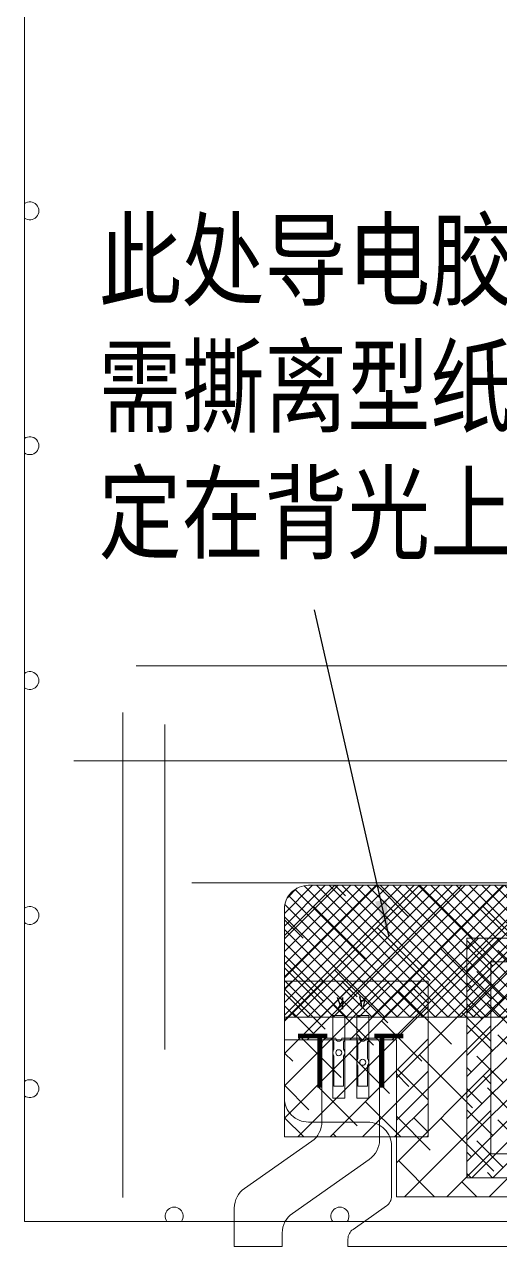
# Model space of a CAD drawing. Header units: inches. Extents: x 4091 to 6273, y -6229 to -5636.
# Drawn here: x 5335 to 5354.8, y -5917.7 to -5866.7 of the extents above; entities that cross this region are included whole.
import ezdxf
from ezdxf.lldxf.tags import DXFTag

# ---------------------------------------------------------------- set-up
doc = ezdxf.new("R2010")
doc.units = ezdxf.units.IN
doc.header["$LTSCALE"] = 0.5
doc.header["$MEASUREMENT"] = 0
doc.layers.get('0').update_dxf_attribs({"lineweight": 0})
for name, color, linetype, lineweight in [('BL', 7, 'CENTER2', 13), ('FPC', 35, 'Continuous', 0), ('LCD-FPC', 30, 'Continuous', 13), ('LCM', 2, 'Continuous', 0), ('标注', 3, 'Continuous', 13)]:
    doc.layers.add(name, color=color, linetype=linetype, lineweight=lineweight)
for name, color, linetype in [('BL-FPC', 20, 'Continuous'), ('BL1_Housing', 7, 'Continuous'), ('图框及文字', 7, 'Continuous')]:
    doc.layers.add(name, color=color, linetype=linetype)
doc.styles.add('G1', font='')
doc.styles.get("Standard").update_dxf_attribs({"font": ''})
doc.styles.add('宋体', font='', dxfattribs={"width": 0.8, "height": 3.5})
doc.styles.get('G1').set_extended_font_data('SimSun')
doc.styles.get('Standard').set_extended_font_data('SimSun')
doc.styles.get('宋体').set_extended_font_data('SimSun')
tags = doc.linetypes.add('CENTER2', pattern=[1.125, 0.75, -0.125, 0.125, -0.125]).pattern_tags.tags
tags[10:11] = [DXFTag(74, 4), DXFTag(75, 0), DXFTag(340, '0'), DXFTag(46, 1.0), DXFTag(50, 0.0), DXFTag(44, 0.0), DXFTag(45, 0.0)]
tags[8:9] = [DXFTag(74, 4), DXFTag(75, 0), DXFTag(340, '0'), DXFTag(46, 1.0), DXFTag(50, 0.0), DXFTag(44, 0.0), DXFTag(45, 0.0)]
tags[6:7] = [DXFTag(74, 4), DXFTag(75, 0), DXFTag(340, '0'), DXFTag(46, 1.0), DXFTag(50, 0.0), DXFTag(44, 0.0), DXFTag(45, 0.0)]
tags[4:5] = [DXFTag(74, 4), DXFTag(75, 0), DXFTag(340, '0'), DXFTag(46, 1.0), DXFTag(50, 0.0), DXFTag(44, 0.0), DXFTag(45, 0.0)]
tags = doc.linetypes.add('JIS_02_0.7', pattern=[1.35, 0.75, -0.6]).pattern_tags.tags
tags[6:7] = [DXFTag(74, 4), DXFTag(75, 0), DXFTag(340, '0'), DXFTag(46, 1.0), DXFTag(50, 0.0), DXFTag(44, 0.0), DXFTag(45, 0.0)]
tags[4:5] = [DXFTag(74, 4), DXFTag(75, 0), DXFTag(340, '0'), DXFTag(46, 1.0), DXFTag(50, 0.0), DXFTag(44, 0.0), DXFTag(45, 0.0)]
doc.dimstyles.new('123', dxfattribs={"dimtxt": 1.5, "dimasz": 1.2, "dimexe": 0.5, "dimexo": 0.5, "dimgap": 0.8, "dimtad": 1, "dimdsep": 46, "dimtxsty": 'Standard', "dimcen": 2.5, "dimadec": 0, "dimazin": 0, "dimtp": 0.01, "dimtm": 0.01, "dimtfac": 1, "dimtofl": 0, "dimtmove": 0, "dimatfit": 3, "dimfxl": 1, "dimtolj": 1, "dimtzin": 0, "dimarcsym": 0})

msp = doc.modelspace()

# ---------------------------------------------------------------- hatches: boundary and pattern name
at = {"linetype": 'Continuous'}
h = msp.add_hatch(dxfattribs=at)
h.set_pattern_fill('ANSI38', color=8, scale=10, angle=180, style=0)
h.set_pattern_definition([(225, (9047.8436, -10019.7452), (0.88388348, -0.88388348), []), (315, (9047.8436, -10019.7452), (2.65165043, -0.88388348), [3.125, -1.875])])
edge = h.paths.add_edge_path()
edge.add_line((5350.4757, -5909.0648), (5345.8098, -5909.0648))
edge.add_line((5345.8098, -5909.0648), (5345.8098, -5903.6154))
edge.add_arc((5346.8098, -5903.6154), 1, 90, 180, ccw=False)
edge.add_line((5346.8098, -5902.6154), (5361.6198, -5902.6154))
edge.add_arc((5361.6198, -5901.1154), 1.5, 270, 360)
edge.add_line((5363.1198, -5901.1154), (5363.1198, -5853.8916))
edge.add_line((5363.1198, -5853.8916), (5371.1198, -5853.8916))
edge.add_line((5371.1198, -5853.8916), (5371.1198, -5901.1154))
edge.add_arc((5372.6198, -5901.1154), 1.5, 180, 270)
edge.add_line((5372.6198, -5902.6154), (5387.5198, -5902.6154))
edge.add_arc((5387.5198, -5903.6154), 1, 0, 90, ccw=False)
edge.add_line((5388.5198, -5903.6154), (5388.5198, -5914.6154))
edge.add_arc((5387.5198, -5914.6154), 1, -90, 0, ccw=False)
edge.add_line((5387.5198, -5915.6154), (5350.4757, -5915.6154))
edge.add_line((5350.4757, -5915.6154), (5350.4757, -5909.0648))
h.paths.add_polyline_path([(5373.4198, -5905.8154), (5373.4198, -5913.8154), (5354.4198, -5913.8154), (5354.4198, -5905.8154)], flags=16)
h.paths.add_polyline_path([(5384.0062, -5907.8099), (5384.0062, -5912.8099), (5379.0062, -5912.8099), (5379.0062, -5907.8099)], flags=16)
at = {"layer": 'LCM'}
h = msp.add_hatch(dxfattribs=at)
h.set_pattern_fill('ANSI37', color=1, scale=3, style=0)
h.set_pattern_definition([(45, (805.0501, -327.9709), (-0.265165043, 0.265165043), []), (135, (805.0501, -327.9709), (-0.265165043, -0.265165043), [])])
h.paths.add_polyline_path([(5345.8098, -5908.1154), (5345.8098, -5903.6154, -0.4142136), (5346.8098, -5902.6154), (5387.5098, -5902.6154, -0.4142136), (5388.5098, -5903.6154), (5388.5098, -5908.1154)])
at = {"layer": '标注'}
h = msp.add_hatch(dxfattribs=at)
h.set_pattern_fill('ANSI38', color=2, scale=5, style=0)
h.set_pattern_definition([(45, (1446.84514, -939.44744), (-0.44194174, 0.44194174), []), (135, (1446.84514, -939.44744), (-1.325825215, 0.44194174), [1.5625, -0.9375])])
h.paths.add_polyline_path([(5368.4198, -5904.8154), (5368.4198, -5914.8154), (5353.4198, -5914.8154), (5353.4198, -5904.8154)])
h = msp.add_hatch(dxfattribs=at)
h.set_pattern_fill('ANSI38', color=2, scale=0.3, angle=180, style=0)
h.set_pattern_definition([(225, (5520.9307, -6135.9268), (0.6735192, -0.6735192), []), (315, (5520.9307, -6135.9268), (2.0205576, -0.6735192), [2.38125, -1.42875])])
h.paths.add_polyline_path([(5345.8078, -5913.117), (5345.8078, -5906.617), (5351.8078, -5906.617), (5351.8078, -5913.117)])

# ---------------------------------------------------------------- linework, layer by layer
at = {"color": 5}
for p, q in [((5334.9618, -5786.0644), (5334.9618, -5916.6464)), ((5334.9618, -5913.9459), (5334.9618, -5913.8044)), ((5334.9618, -5913.9459), (5334.9618, -5913.8044)), ((5337.6624, -5916.6464), (5337.8038, -5916.6464)), ((5337.6624, -5916.6464), (5337.8038, -5916.6464))]:
    msp.add_line(p, q, dxfattribs=at)
at = {"color": 8, "linetype": 'Continuous'}
msp.add_lwpolyline([(5350.4757, -5909.0648), (5345.8098, -5909.0648), (5345.8098, -5903.6154, -0.4142136), (5346.8098, -5902.6154), (5361.6198, -5902.6154, 0.4142136), (5363.1198, -5901.1154), (5363.1198, -5853.8916), (5371.1198, -5853.8916), (5371.1198, -5901.1154, 0.4142136), (5372.6198, -5902.6154), (5387.5198, -5902.6154, -0.4142136), (5388.5198, -5903.6154), (5388.5198, -5914.6154, -0.4142136), (5387.5198, -5915.6154), (5350.4757, -5915.6154)], format="xyb", close=True, dxfattribs=at)
msp.add_lwpolyline([(5350.4757, -5909.0648), (5345.8098, -5909.0648), (5345.8098, -5903.6154, -0.4142136), (5346.8098, -5902.6154), (5361.6198, -5902.6154, 0.4142136), (5363.1198, -5901.1154), (5363.1198, -5853.8916), (5371.1198, -5853.8916), (5371.1198, -5901.1154, 0.4142136), (5372.6198, -5902.6154), (5387.5198, -5902.6154, -0.4142136), (5388.5198, -5903.6154), (5388.5198, -5914.6154, -0.4142136), (5387.5198, -5915.6154), (5350.4757, -5915.6154)], format="xyb", close=True, dxfattribs=at)
msp.add_lwpolyline([(5354.4198, -5913.8154), (5354.4198, -5905.8154), (5373.4198, -5905.8154), (5373.4198, -5913.8154)], close=True, dxfattribs=at)
at = {"color": 5}
msp.add_lwpolyline([(5399.2778, -5916.6464), (5334.9618, -5916.6464)], dxfattribs=at)
for centre, start, end in [((5335.1868, -5874.4719), 233.1301, 126.8699), ((5335.1868, -5884.2719), 233.1301, 126.8699), ((5335.1868, -5894.0719), 233.1301, 126.8699), ((5335.1868, -5903.8719), 233.1301, 126.8699), ((5335.1868, -5911.0999), 233.1301, 126.8699), ((5341.2077, -5916.4214), 323.1301, 216.8699), ((5348.1226, -5916.4214), 323.1301, 216.8699)]:
    msp.add_arc(centre, 0.375, start, end)
at = {"layer": 'BL', "color": 150, "linetype": 'JIS_02_0.7', "ltscale": 6}
for p, q in [((5339.0648, -5915.6464), (5339.0648, -5895.4078)), ((5337.0237, -5897.4154), (5397.1368, -5897.4154)), ((5391.866, -5902.5154), (5341.9455, -5902.5154))]:
    msp.add_line(p, q, dxfattribs=at)
at = {"layer": 'BL1_Housing', "color": 6, "linetype": 'ByBlock', "lineweight": 5}
for p, q in [((5339.6277, -5893.4592), (5394.5702, -5893.4592)), ((5340.8168, -5895.9113), (5340.8168, -5909.4671))]:
    msp.add_line(p, q, dxfattribs=at)
at = {"layer": 'FPC', "color": 1}
for p, q in [((5345.7163, -5917.6894), (5343.7163, -5917.6894)), ((5386.2633, -5917.6894), (5348.4581, -5917.6894))]:
    msp.add_line(p, q, dxfattribs=at)
msp.add_lwpolyline([(5348.4581, -5917.6894), (5348.4581, -5917.3809, -0.2443869), (5348.6708, -5916.9716), (5350.063, -5915.9944, 0.2443869), (5350.2757, -5915.5851), (5350.2757, -5913.4954, 0.4142136), (5349.2757, -5912.4954), (5346.8098, -5912.4954, -0.4142136), (5345.8098, -5911.4954), (5345.8098, -5903.6154, -0.4142136), (5346.8098, -5902.6154), (5361.6198, -5902.6154, 0.4142136), (5363.1198, -5901.1154), (5363.1198, -5892.0294, 0.4142136), (5362.6198, -5891.5294), (5361.6198, -5891.5294, -0.4142136), (5361.1198, -5891.0294), (5361.1198, -5889.0294, -0.4142136), (5361.6198, -5888.5294), (5362.6198, -5888.5294, 0.4142136), (5363.1198, -5888.0294), (5363.1198, -5853.8916, 0.4142136), (5362.6198, -5853.3916), (5362.3698, -5853.3916)], format="xyb", dxfattribs=at)
at = {"layer": 'FPC', "color": 6}
for points in [[(5348.3237, -5911.4991), (5347.8237, -5911.4991), (5347.8237, -5908.0491), (5348.3237, -5908.0491)], [(5348.3237, -5911.4991), (5347.8237, -5911.4991), (5347.8237, -5908.0491), (5348.3237, -5908.0491)], [(5349.3237, -5911.4991), (5348.8237, -5911.4991), (5348.8237, -5908.0491), (5349.3237, -5908.0491)], [(5349.3237, -5911.4991), (5348.8237, -5911.4991), (5348.8237, -5908.0491), (5349.3237, -5908.0491)]]:
    msp.add_lwpolyline(points, close=True, dxfattribs=at)
at = {"layer": 'LCD-FPC', "color": 1}
msp.add_lwpolyline([(5345.7163, -5917.6894), (5345.7163, -5917.1218, -0.2443869), (5346.1418, -5916.3033), (5349.3482, -5914.0525, 0.2443869), (5349.7737, -5913.2341), (5349.7737, -5909.1991, 0.4142136), (5349.5737, -5908.9991), (5349.1987, -5908.9991, -1), (5348.9487, -5908.9991), (5348.1987, -5908.9991, -1), (5347.9487, -5908.9991), (5347.5737, -5908.9991, 0.4142136), (5347.3737, -5909.1991), (5347.3737, -5912.4752, -0.2443869), (5346.9482, -5913.2937), (5344.1418, -5915.2637, 0.2443869), (5343.7163, -5916.0822), (5343.7163, -5917.6894)], format="xyb", dxfattribs=at)
at = {"layer": 'LCD-FPC', "color": 4}
for points in [[(5347.9487, -5908.9991, 1), (5348.1987, -5908.9991, -1), (5347.9487, -5908.9991), (5347.8237, -5908.9991, 0.1622777), (5347.8737, -5909.1491, -0.1622777), (5347.8237, -5908.9991)], [(5347.8737, -5909.4491), (5347.8737, -5909.1491), (5347.8737, -5909.4491, 0.3333333), (5347.8737, -5909.7491), (5347.8737, -5910.9991), (5348.2737, -5910.9991), (5348.2737, -5909.7491), (5348.2737, -5910.9991)], [(5348.2737, -5909.7491, 0.3333333), (5348.2737, -5909.4491), (5348.2737, -5909.1491), (5348.2737, -5909.4491)], [(5348.9487, -5908.9991), (5348.8237, -5908.9991, 0.1622777), (5348.8737, -5909.1491, -0.1622777), (5348.8237, -5908.9991)], [(5348.8737, -5909.8491), (5348.8737, -5909.1491), (5348.8737, -5909.8491, 0.3333333), (5348.8737, -5910.1491), (5348.8737, -5910.9991), (5349.2737, -5910.9991), (5349.2737, -5910.1491), (5349.2737, -5910.8991)], [(5349.3237, -5908.9991, -0.1622777), (5349.2737, -5909.1491, 0.1622777), (5349.3237, -5908.9991), (5349.1987, -5908.9991, -1), (5348.9487, -5908.9991, 1), (5349.1987, -5908.9991)], [(5349.2737, -5910.1491, 0.3333333), (5349.2737, -5909.8491), (5349.2737, -5909.1491), (5349.2737, -5909.8491)]]:
    msp.add_lwpolyline(points, format="xyb", dxfattribs=at)
for points in [[(5348.3237, -5908.9991), (5348.1987, -5908.9991)], [(5347.8737, -5910.8991), (5347.8737, -5909.7491)], [(5348.8737, -5910.8991), (5348.8737, -5910.1491)]]:
    msp.add_lwpolyline(points, dxfattribs=at)
msp.add_lwpolyline([(5348.2737, -5909.1491, 0.1622777), (5348.3237, -5908.9991, -0.1622777)], format="xyb", close=True, dxfattribs=at)
for centre in [(5348.0737, -5909.5991), (5348.0737, -5909.5991), (5349.0737, -5909.9991), (5349.0737, -5909.9991)]:
    msp.add_circle(centre, 0.125, dxfattribs=at)
at = {"layer": 'LCM', "color": 1}
msp.add_lwpolyline([(5345.8098, -5908.1154), (5388.5098, -5908.1154), (5388.5098, -5903.6154, 0.4142136), (5387.5098, -5902.6154), (5346.8098, -5902.6154, 0.4142136), (5345.8098, -5903.6154)], format="xyb", close=True, dxfattribs=at)
at = {"layer": '图框及文字', "linetype": 'ByBlock', "lineweight": 5, "const_width": 0.2}
for points in [[(5347.596, -5908.8991), (5346.3737, -5908.8991)], [(5347.2737, -5911.0614), (5347.2737, -5908.9962)], [(5349.5514, -5908.8991), (5350.7737, -5908.8991)], [(5349.8737, -5911.0614), (5349.8737, -5908.9962)]]:
    msp.add_lwpolyline(points, dxfattribs=at)
at = {"layer": '标注', "color": 2}
for points in [[(5368.4198, -5904.8154), (5368.4198, -5914.8154), (5353.4198, -5914.8154), (5353.4198, -5904.8154)], [(5345.8078, -5913.117), (5345.8078, -5906.617), (5351.8078, -5906.617), (5351.8078, -5913.117)]]:
    msp.add_lwpolyline(points, close=True, dxfattribs=at)

# ---------------------------------------------------------------- texts
at = {"color": 1, "insert": (5338.0584, -5874.9333), "char_height": 3.168, "width": 67.420022, "attachment_point": 1, "style": '宋体'}
msp.add_mtext('此处导电胶\\P需撕离型纸固\\P定在背光上', dxfattribs=at)
at = {"layer": 'BL-FPC', "color": 42, "lineweight": -3, "char_height": 0.5, "width": 6.909688, "attachment_point": 1, "rotation": 180, "style": 'G1'}
for s, insert in [('{\\C0;K}', (5348.3103, -5907.7921)), ('{\\C0;K}', (5348.3103, -5907.7921)), ('{\\C0;A}', (5349.239, -5907.749)), ('{\\C0;A}', (5349.239, -5907.749))]:
    msp.add_mtext(s, dxfattribs=dict(at, insert=insert))

# ---------------------------------------------------------------- leaders
at = {"layer": '标注'}
msp.add_leader([(5350.161, -5904.7098), (5347.0666, -5891.1193)], dimstyle='123', override={"dimtxt": 2.5, "dimasz": 1.5, "dimtad": 0, "dimdec": 3, "dimtxsty": '宋体', "dimtdec": 3, "dimfxl": 0.5, "dimarcsym": 1}, dxfattribs=at)

doc.saveas('drawing.dxf')
